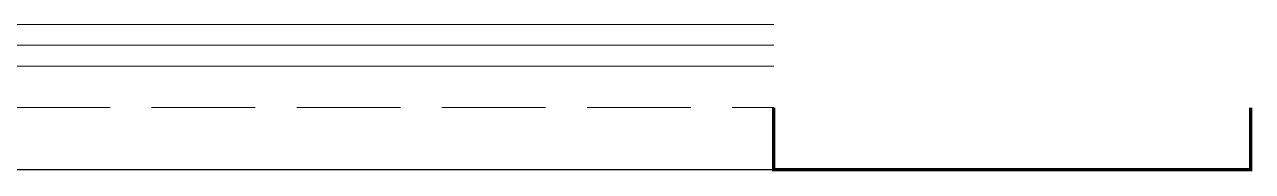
# Model space of a CAD drawing. Extents: x 2803505 to 5851001, y -1372902 to 24339.
# Drawn here: x 3035500 to 3038460, y -738277 to -737923 of the extents above; entities that cross this region are included whole.
import ezdxf

# ---------------------------------------------------------------- set-up
doc = ezdxf.new("R2010")
doc.units = 0
doc.header["$LTSCALE"] = 1000
doc.header["$MEASUREMENT"] = 0
doc.linetypes.add('DASH', pattern=[0.35, 0.25, -0.1])
doc.layers.get('0').update_dxf_attribs({"linetype": 'CONTINUOUS'})
doc.layers.add('!!电气', color=1, linetype='CONTINUOUS')
doc.layers.add('看线', color=185, linetype='CONTINUOUS')
doc.layers.add('平面-栏杆', color=56, linetype='CONTINUOUS', lineweight=15)
doc.layers.add('平面-看线', color=252, linetype='CONTINUOUS', lineweight=15)

# ---------------------------------------------------------------- blocks, each defined once
blk = doc.blocks.new('A$C1C403CBE')
at = {"color": 252, "const_width": 8}
blk.add_lwpolyline([(22450, -100), (22450, -250), (21300, -250), (21300, -100)], dxfattribs=at)
at = {"layer": '平面-栏杆', "color": 252}
for points in [[(16650, 50), (21300, 50)], [(16650, 0), (21300, 0)]]:
    blk.add_lwpolyline(points, dxfattribs=at)
at = {"layer": '平面-看线', "color": 252}
blk.add_lwpolyline([(16650, 100), (21300, 100)], dxfattribs=at)
at = {"layer": '平面-看线', "color": 252, "linetype": 'DASH'}
blk.add_lwpolyline([(16650, -100), (21300, -100)], dxfattribs=at)
at = {"layer": '看线', "color": 252, "ltscale": 0.5}
blk.add_lwpolyline([(21300, -250), (16650, -250)], dxfattribs=at)

msp = doc.modelspace()

# ---------------------------------------------------------------- block references
at = {"layer": '!!电气'}
msp.add_blockref('A$C1C403CBE', (3016006, -738022.9), dxfattribs=at)

doc.saveas('drawing.dxf')
